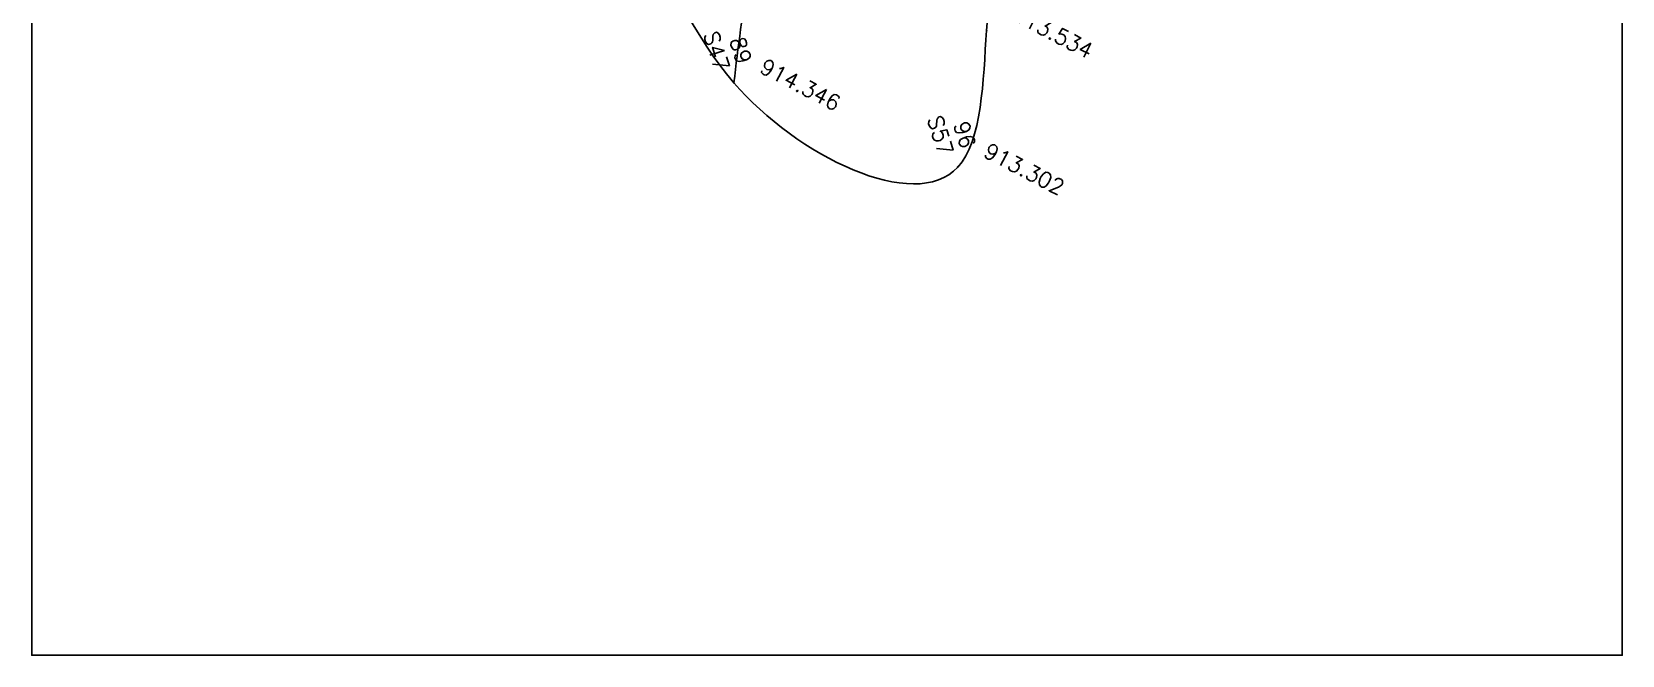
# Model space of a CAD drawing. Header units: millimetres. Extents: x 824502 to 1498685, y 1474633 to 1481826.
# Drawn here: x 1497143 to 1497787, y 1478115 to 1478368 of the extents above; entities that cross this region are included whole.
import ezdxf
from ezdxf.enums import TextEntityAlignment as Align

# ---------------------------------------------------------------- set-up
doc = ezdxf.new("R2010")
doc.units = ezdxf.units.MM
for name, color, linetype in [('Points', 7, 'Continuous'), ('Points-ELV', 6, 'Continuous'), ('Points-NUM', 4, 'Continuous'), ('Points-TXT', 3, 'Continuous')]:
    doc.layers.add(name, color=color, linetype=linetype)
doc.styles.add('ROMANS', font='romans.shx')

# ---------------------------------------------------------------- blocks, each defined once
blk = doc.blocks.new('POINTS')
at = {"layer": 'Points'}
blk.add_line((0, 0), (0, 0), dxfattribs=at)
blk.add_point((0, 0), dxfattribs=at)
at = {"layer": 'Points-ELV', "style": 'ROMANS'}
blk.add_attdef('ELEV', text='', height=1, rotation=45, dxfattribs=at).set_placement((0, 0), align=Align.BOTTOM_LEFT)
at = {"layer": 'Points-NUM', "style": 'ROMANS'}
blk.add_attdef('PTNUM', text='', height=1, dxfattribs=at).set_placement((0, 0), align=Align.BOTTOM_RIGHT)
at = {"layer": 'Points-TXT', "style": 'ROMANS'}
blk.add_attdef('DESC', text='', height=1, dxfattribs=at).set_placement((0, 0), align=Align.BOTTOM_RIGHT)

msp = doc.modelspace()

# ---------------------------------------------------------------- linework, layer by layer
at = {"color": 0}
msp.add_lwpolyline([(1497143.071, 1478850.506), (1497787.059, 1478850.506), (1497787.059, 1478115.278), (1497143.071, 1478115.278)], close=True, dxfattribs=at)
for points in [[(1497321.849, 1478677.999, 14.484), (1497328.606, 1478636.355, 22.897), (1497324.893, 1478609.261, 22.343), (1497324.953, 1478540.848, 6.07), (1497319.312, 1478492.878, 15.491), (1497305.904, 1478453.336, 12.191), (1497297.409, 1478405.783, 7.682), (1497335.235, 1478407.316, 24.056), (1497388.147, 1478398.667, 25.895), (1497427.367, 1478347.031, 25.341), (1497518.042, 1478312.891, -0.958), (1497529.692, 1478368.258, 4.886), (1497532.431, 1478412.879, 13.224), (1497532.195, 1478462.557, 14.232), (1497549.978, 1478509.481, 26.449), (1497544.473, 1478566.29, 25.114), (1497555.339, 1478635.994, 31.235), (1497426.067, 1478665.609, 38.062), (1497373.255, 1478669.349, 36.979), (1497321.849, 1478677.999, 14.484)], [(1497427.367, 1478347.031, 25.341), (1497434.166, 1478389.924, 27.507), (1497444.11, 1478429.057, 27.935), (1497445.976, 1478477.101, 30.429), (1497454.386, 1478527.427, 32.671), (1497461.763, 1478577.347, 34.535), (1497464.536, 1478620.604, 36.148), (1497426.067, 1478665.609, 38.062)]]:
    msp.add_spline(points, degree=3)

# ---------------------------------------------------------------- block references
at = {"layer": 'Points', "linetype": 'Continuous'}
ref = msp.add_blockref('POINTS', (1497529.692, 1478368.258, 4.886), dxfattribs=dict(at, xscale=25.19074457862981, yscale=25.19074457862981, zscale=25.19074457862981, rotation=287.5583941117993))
ref.add_attrib('PTNUM', '95', dxfattribs={"layer": 'Points-NUM', "height": 6.2977, "rotation": 287.558394, "style": 'ROMANS'}).set_placement((1497529.294, 1478374.738, 4.886), align=Align.BOTTOM_RIGHT)
ref.add_attrib('DESC', 'S56', dxfattribs={"layer": 'Points-TXT', "height": 6.2977, "rotation": 287.558394, "style": 'ROMANS'}).set_placement((1497520.287, 1478371.888, 4.886), align=Align.BOTTOM_RIGHT)
ref.add_attrib('ELEV', '913.534', dxfattribs={"layer": 'Points-ELV', "height": 6.2977, "rotation": 332.558394, "style": 'ROMANS'}).set_placement((1497538.699, 1478371.108, 4.886), align=Align.BOTTOM_LEFT)
ref = msp.add_blockref('POINTS', (1497529.692, 1478368.258, 4.886), dxfattribs=dict(at, xscale=25.19074457862981, yscale=25.19074457862981, zscale=25.19074457862981, rotation=287.5583941117993))
ref.add_attrib('PTNUM', '95', dxfattribs={"layer": 'Points-NUM', "height": 6.2977, "rotation": 287.558394, "style": 'ROMANS'}).set_placement((1497529.294, 1478374.738, 4.886), align=Align.BOTTOM_RIGHT)
ref.add_attrib('DESC', 'S56', dxfattribs={"layer": 'Points-TXT', "height": 6.2977, "rotation": 287.558394, "style": 'ROMANS'}).set_placement((1497520.287, 1478371.888, 4.886), align=Align.BOTTOM_RIGHT)
ref.add_attrib('ELEV', '913.534', dxfattribs={"layer": 'Points-ELV', "height": 6.2977, "rotation": 332.558394, "style": 'ROMANS'}).set_placement((1497538.699, 1478371.108, 4.886), align=Align.BOTTOM_LEFT)
ref = msp.add_blockref('POINTS', (1497427.367, 1478347.031, 25.341), dxfattribs=dict(at, xscale=25.19074457862981, yscale=25.19074457862981, zscale=25.19074457862981, rotation=287.5583941117993))
ref.add_attrib('PTNUM', '89', dxfattribs={"layer": 'Points-NUM', "height": 6.2977, "rotation": 287.558394, "style": 'ROMANS'}).set_placement((1497426.968, 1478353.51, 25.341), align=Align.BOTTOM_RIGHT)
ref.add_attrib('DESC', 'S47', dxfattribs={"layer": 'Points-TXT', "height": 6.2977, "rotation": 287.558394, "style": 'ROMANS'}).set_placement((1497417.962, 1478350.66, 25.341), align=Align.BOTTOM_RIGHT)
ref.add_attrib('ELEV', '914.346', dxfattribs={"layer": 'Points-ELV', "height": 6.2977, "rotation": 332.558394, "style": 'ROMANS'}).set_placement((1497436.373, 1478349.88, 25.341), align=Align.BOTTOM_LEFT)
ref = msp.add_blockref('POINTS', (1497427.367, 1478347.031, 25.341), dxfattribs=dict(at, xscale=25.19074457862981, yscale=25.19074457862981, zscale=25.19074457862981, rotation=287.5583941117993))
ref.add_attrib('PTNUM', '89', dxfattribs={"layer": 'Points-NUM', "height": 6.2977, "rotation": 287.558394, "style": 'ROMANS'}).set_placement((1497426.968, 1478353.51, 25.341), align=Align.BOTTOM_RIGHT)
ref.add_attrib('DESC', 'S47', dxfattribs={"layer": 'Points-TXT', "height": 6.2977, "rotation": 287.558394, "style": 'ROMANS'}).set_placement((1497417.962, 1478350.66, 25.341), align=Align.BOTTOM_RIGHT)
ref.add_attrib('ELEV', '914.346', dxfattribs={"layer": 'Points-ELV', "height": 6.2977, "rotation": 332.558394, "style": 'ROMANS'}).set_placement((1497436.373, 1478349.88, 25.341), align=Align.BOTTOM_LEFT)
ref = msp.add_blockref('POINTS', (1497518.042, 1478312.891, -0.958), dxfattribs=dict(at, xscale=25.19074457862981, yscale=25.19074457862981, zscale=25.19074457862981, rotation=287.5583941117993))
ref.add_attrib('PTNUM', '96', dxfattribs={"layer": 'Points-NUM', "height": 6.2977, "rotation": 287.558394, "style": 'ROMANS'}).set_placement((1497517.643, 1478319.37, -0.958), align=Align.BOTTOM_RIGHT)
ref.add_attrib('DESC', 'S57', dxfattribs={"layer": 'Points-TXT', "height": 6.2977, "rotation": 287.558394, "style": 'ROMANS'}).set_placement((1497508.637, 1478316.521, -0.958), align=Align.BOTTOM_RIGHT)
ref.add_attrib('ELEV', '913.302', dxfattribs={"layer": 'Points-ELV', "height": 6.2977, "rotation": 332.558394, "style": 'ROMANS'}).set_placement((1497527.048, 1478315.741, -0.958), align=Align.BOTTOM_LEFT)
ref = msp.add_blockref('POINTS', (1497518.042, 1478312.891, -0.958), dxfattribs=dict(at, xscale=25.19074457862981, yscale=25.19074457862981, zscale=25.19074457862981, rotation=287.5583941117993))
ref.add_attrib('PTNUM', '96', dxfattribs={"layer": 'Points-NUM', "height": 6.2977, "rotation": 287.558394, "style": 'ROMANS'}).set_placement((1497517.643, 1478319.37, -0.958), align=Align.BOTTOM_RIGHT)
ref.add_attrib('DESC', 'S57', dxfattribs={"layer": 'Points-TXT', "height": 6.2977, "rotation": 287.558394, "style": 'ROMANS'}).set_placement((1497508.637, 1478316.521, -0.958), align=Align.BOTTOM_RIGHT)
ref.add_attrib('ELEV', '913.302', dxfattribs={"layer": 'Points-ELV', "height": 6.2977, "rotation": 332.558394, "style": 'ROMANS'}).set_placement((1497527.048, 1478315.741, -0.958), align=Align.BOTTOM_LEFT)

doc.saveas('drawing.dxf')
